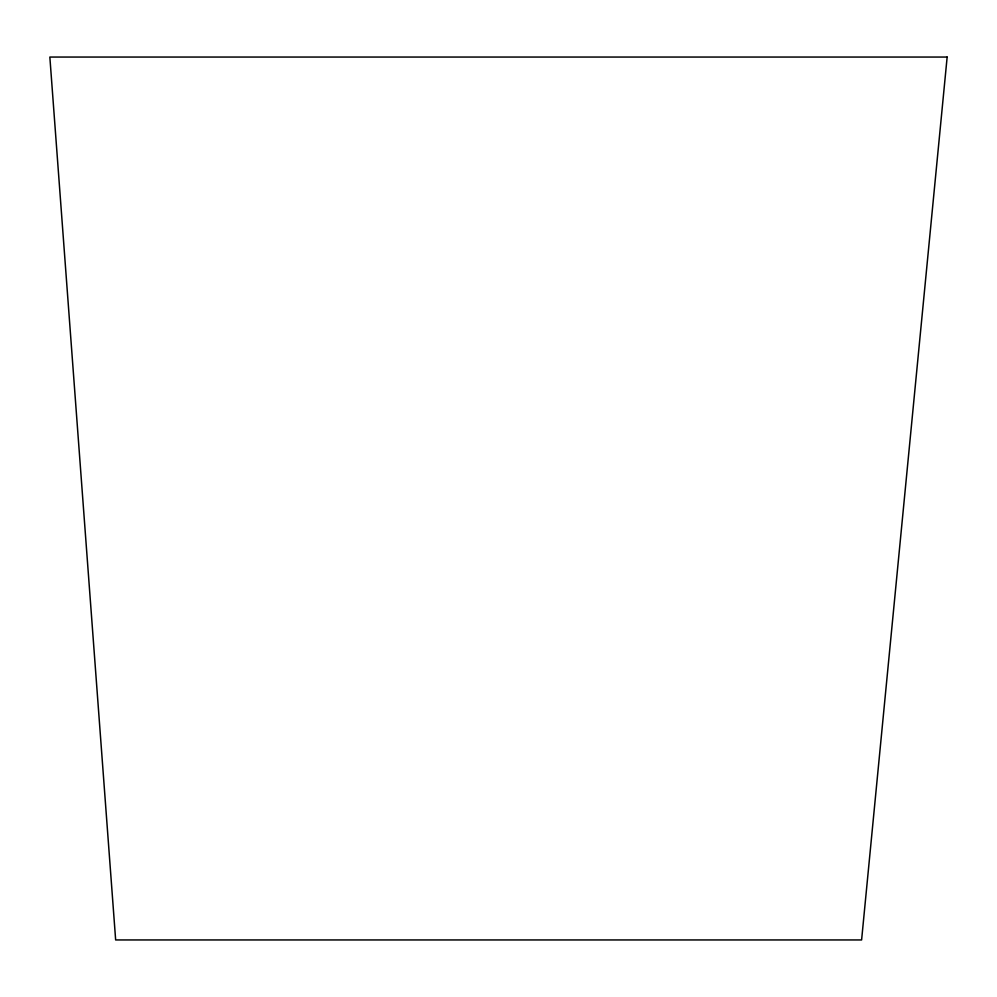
<?xml version="1.0" encoding="UTF-8"?>
<svg xmlns="http://www.w3.org/2000/svg" width="997" height="997" viewBox="0 0 997 997"><rect width="100%" height="100%" fill="white"/><g stroke="black" fill="none" stroke-linecap="round" stroke-linejoin="round"><path stroke-width="1.5" d="M947.15 57.053L861.607 939.947L115.652 939.947L49.85 57.053L947.15 57.053"/></g></svg>
